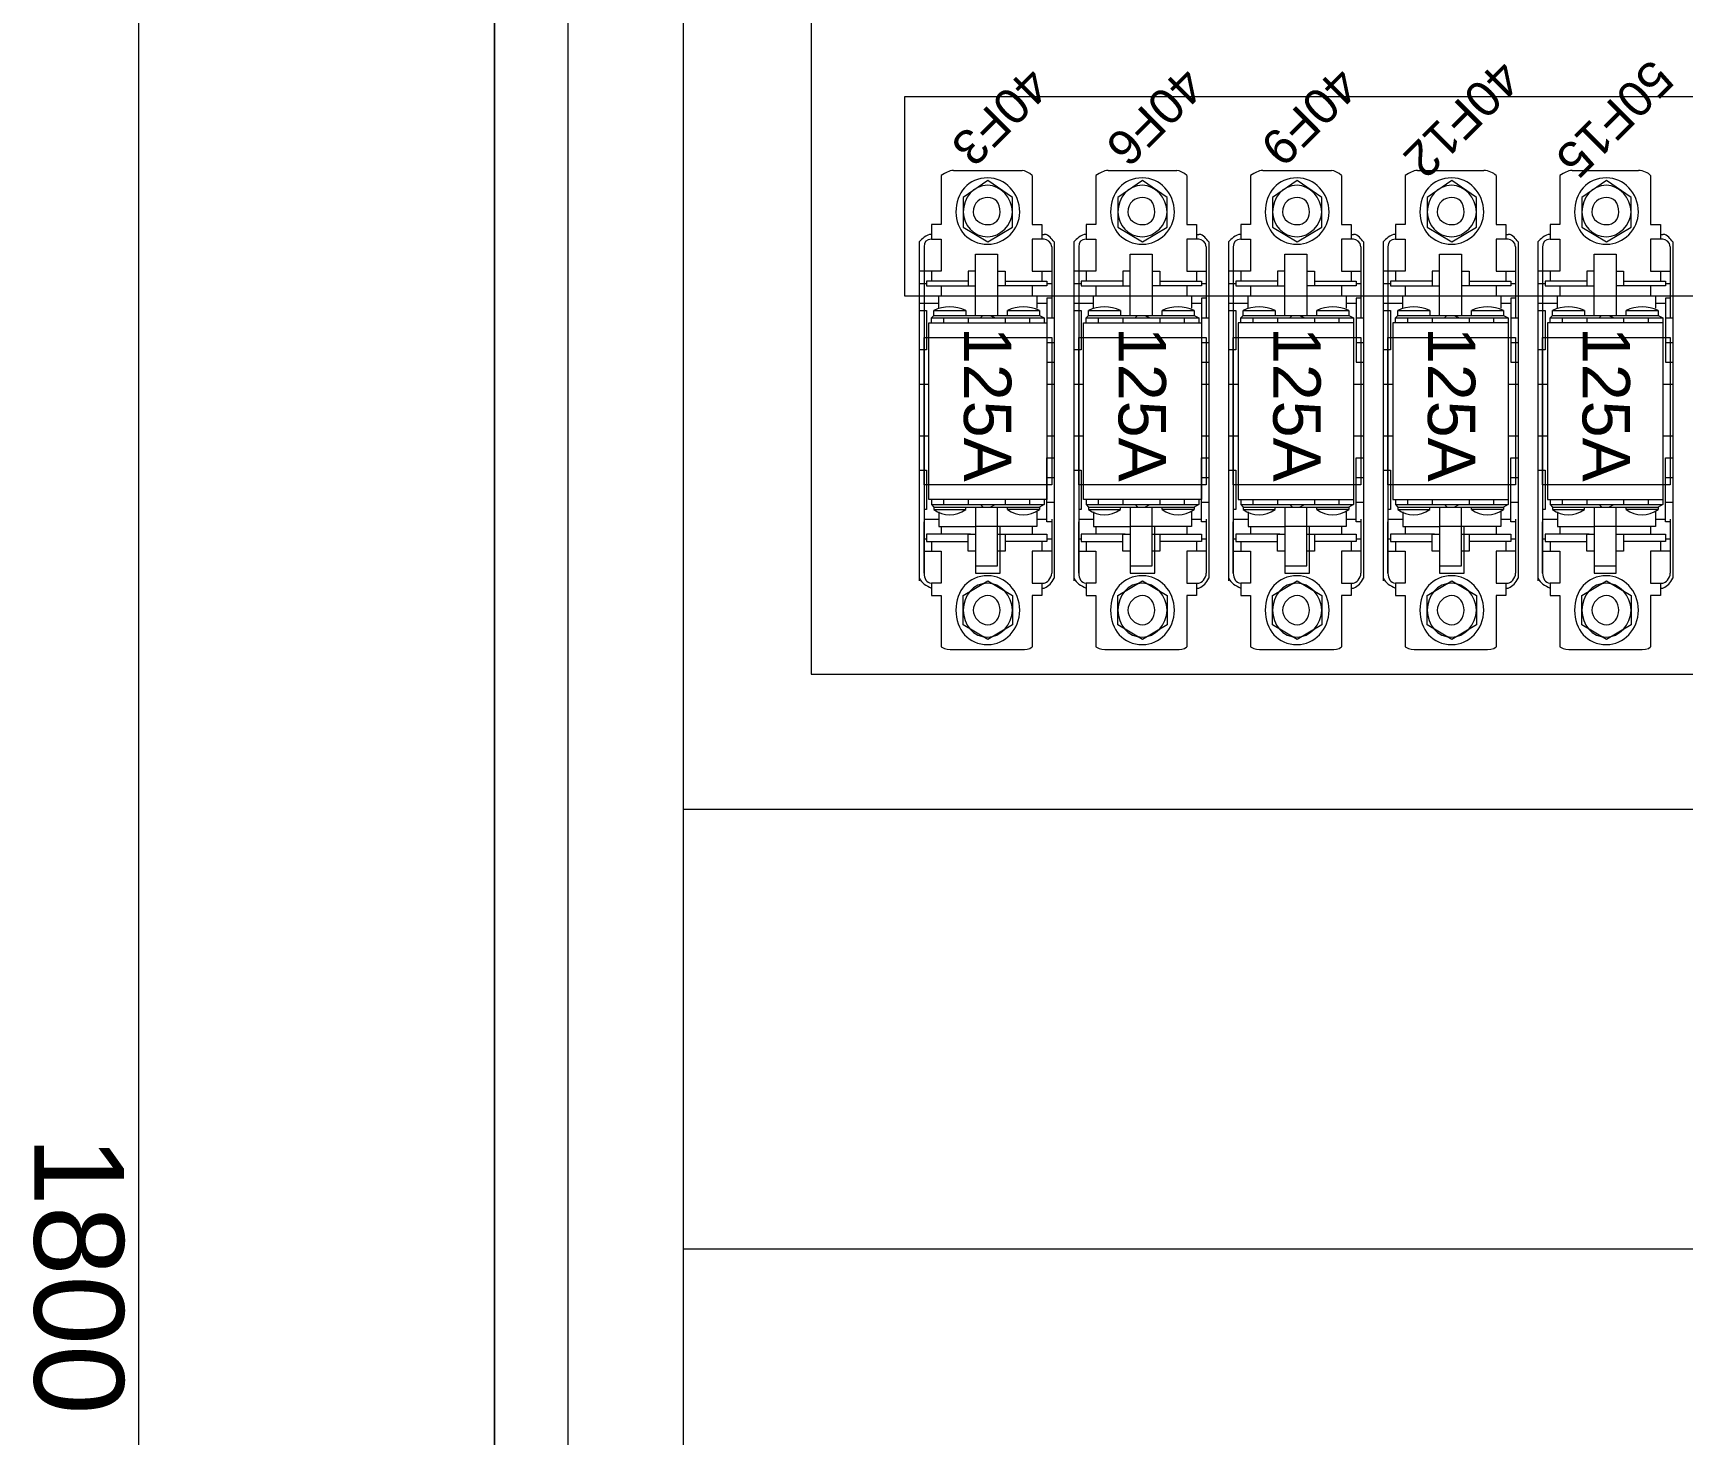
# Model space of a CAD drawing. Header units: millimetres. Extents: x 1004 to 59588, y 686 to 38112.
# Drawn here: x 27185.5 to 27580.8, y 7572.2 to 7908 of the extents above; entities that cross this region are included whole.
import ezdxf

# ---------------------------------------------------------------- set-up
doc = ezdxf.new("R2010")
doc.units = ezdxf.units.MM
doc.layers.add('PDF10_Geometry', color=7, linetype='Continuous')
doc.layers.add('PDF10_Text', color=7, linetype='Continuous')
doc.styles.add('PDF Arial', font='arial.ttf')

msp = doc.modelspace()

# ---------------------------------------------------------------- linework, layer by layer
at = {"layer": 'PDF10_Geometry', "lineweight": 0}
msp.add_lwpolyline([(27296.05, 6609.73), (28421.93, 6609.73), (28421.93, 6705.61), (28421.93, 8520.31), (27296.05, 8520.31), (27296.05, 6705.61), (27296.05, 8520.31), (28421.93, 8520.31), (28421.93, 6705.61), (27296.05, 6705.61), (28421.93, 6705.61), (27296.05, 6705.61), (27296.05, 6609.73), (27296.05, 6705.61)], dxfattribs=at)
for points in [[(27313.69, 6724.43), (28403.69, 6724.43), (28403.69, 8501.49), (27313.69, 8501.49)], [(28371.93, 8470.9), (28371.93, 6751.49), (27341.34, 6751.49), (27341.34, 8470.9)], [(27371.93, 7754.43), (27921.93, 7754.43), (27921.93, 8455.61), (27371.93, 8455.61)], [(27394.28, 7845.02), (27871.34, 7845.02), (27871.34, 7892.67), (27394.28, 7892.67)]]:
    msp.add_lwpolyline(points, close=True, dxfattribs=at)
at = {"layer": 'PDF10_Geometry', "lineweight": 18}
for points in [[(27210.75, 8451.49), (27210.75, 6770.31)], [(27403.1, 7873.84), (27403.1, 7862.08), (27400.75, 7862.08), (27400.75, 7858.55), (27403.1, 7858.55), (27403.1, 7850.9), (27397.81, 7850.9)], [(27406.05, 7875.02), (27422.52, 7875.02)], [(27424.87, 7873.84), (27424.87, 7862.08), (27427.22, 7862.08), (27427.22, 7858.55)], [(27440.16, 7873.84), (27440.16, 7862.08), (27437.81, 7862.08), (27437.81, 7858.55), (27440.16, 7858.55), (27440.16, 7850.9), (27434.87, 7850.9)], [(27443.1, 7875.02), (27459.58, 7875.02)], [(27461.93, 7873.84), (27461.93, 7862.08), (27464.28, 7862.08), (27464.28, 7858.55)], [(27477.22, 7873.84), (27477.22, 7862.08), (27474.87, 7862.08), (27474.87, 7858.55), (27477.22, 7858.55), (27477.22, 7850.9), (27471.93, 7850.9)], [(27480.16, 7875.02), (27496.63, 7875.02)], [(27498.99, 7873.84), (27498.99, 7862.08), (27501.34, 7862.08), (27501.34, 7858.55)], [(27514.28, 7873.84), (27514.28, 7862.08), (27511.93, 7862.08), (27511.93, 7858.55), (27514.28, 7858.55), (27514.28, 7850.9), (27508.99, 7850.9)], [(27517.22, 7875.02), (27533.1, 7875.02)], [(27536.05, 7873.84), (27536.05, 7862.08), (27538.4, 7862.08), (27538.4, 7858.55)], [(27551.34, 7873.84), (27551.34, 7862.08), (27548.99, 7862.08), (27548.99, 7858.55), (27551.34, 7858.55), (27551.34, 7850.9), (27546.05, 7850.9)], [(27554.28, 7875.02), (27570.16, 7875.02)], [(27573.1, 7873.84), (27573.1, 7862.08), (27575.46, 7862.08), (27575.46, 7858.55)], [(27400.75, 7859.73), (27400.75, 7859.73)], [(27427.22, 7859.73), (27427.81, 7859.73)], [(27437.81, 7859.73), (27437.81, 7859.73)], [(27464.28, 7859.73), (27464.87, 7859.73)], [(27474.87, 7859.73), (27474.87, 7859.73)], [(27501.34, 7859.73), (27501.93, 7859.73)], [(27511.93, 7859.73), (27511.93, 7859.73)], [(27538.4, 7859.73), (27538.99, 7859.73)], [(27548.99, 7859.73), (27548.99, 7859.73)], [(27575.46, 7859.73), (27576.05, 7859.73)], [(27397.81, 7857.96), (27397.81, 7841.49), (27397.81, 7815.02), (27397.81, 7777.37)], [(27398.99, 7856.78), (27398.99, 7850.9)], [(27427.81, 7858.55), (27424.87, 7858.55), (27424.87, 7850.9), (27429.58, 7850.9)], [(27427.81, 7858.55), (27427.81, 7858.55)], [(27429.58, 7856.78), (27429.58, 7839.73)], [(27430.16, 7857.96), (27430.16, 7815.02), (27430.16, 7777.37)], [(27434.87, 7857.96), (27434.87, 7841.49), (27434.87, 7815.02), (27434.87, 7777.37)], [(27436.05, 7856.78), (27436.05, 7850.9)], [(27464.87, 7858.55), (27461.93, 7858.55), (27461.93, 7850.9), (27466.63, 7850.9)], [(27464.87, 7858.55), (27464.87, 7858.55)], [(27466.63, 7856.78), (27466.63, 7839.73)], [(27467.22, 7857.96), (27467.22, 7815.02), (27467.22, 7777.37)], [(27471.93, 7857.96), (27471.93, 7841.49), (27471.93, 7815.02), (27471.93, 7777.37)], [(27473.1, 7856.78), (27473.1, 7850.9)], [(27501.93, 7858.55), (27498.99, 7858.55), (27498.99, 7850.9), (27503.69, 7850.9)], [(27501.93, 7858.55), (27501.93, 7858.55)], [(27503.69, 7856.78), (27503.69, 7839.73)], [(27504.28, 7857.96), (27504.28, 7815.02), (27504.28, 7777.37)], [(27508.99, 7857.96), (27508.99, 7841.49), (27508.99, 7815.02), (27508.99, 7777.37)], [(27510.16, 7856.78), (27510.16, 7850.9)], [(27538.99, 7858.55), (27536.05, 7858.55), (27536.05, 7850.9), (27540.75, 7850.9)], [(27538.99, 7858.55), (27538.99, 7858.55)], [(27540.75, 7856.78), (27540.75, 7839.73)], [(27541.34, 7857.96), (27541.34, 7815.02), (27541.34, 7777.37)], [(27546.05, 7857.96), (27546.05, 7841.49), (27546.05, 7815.02), (27546.05, 7777.37)], [(27547.22, 7856.78), (27547.22, 7850.9)], [(27576.05, 7858.55), (27573.1, 7858.55), (27573.1, 7850.9), (27577.81, 7850.9)], [(27576.05, 7858.55), (27576.05, 7858.55)], [(27577.81, 7856.78), (27577.81, 7839.73)], [(27578.4, 7857.96), (27578.4, 7815.02), (27578.4, 7777.37)], [(27411.34, 7840.31), (27411.34, 7855.02), (27416.63, 7855.02), (27416.63, 7840.31)], [(27448.4, 7840.31), (27448.4, 7855.02), (27453.69, 7855.02), (27453.69, 7840.31)], [(27485.46, 7840.31), (27485.46, 7855.02), (27490.75, 7855.02), (27490.75, 7840.31)], [(27522.52, 7840.31), (27522.52, 7855.02), (27527.81, 7855.02), (27527.81, 7840.31)], [(27559.58, 7840.31), (27559.58, 7855.02), (27564.87, 7855.02), (27564.87, 7840.31)], [(27397.81, 7847.96), (27399.58, 7847.96)], [(27409.58, 7848.55), (27399.58, 7848.55), (27399.58, 7847.37), (27411.34, 7847.37)], [(27400.75, 7850.9), (27400.75, 7848.55)], [(27411.34, 7850.9), (27409.58, 7850.9), (27409.58, 7847.37)], [(27416.63, 7850.9), (27418.4, 7850.9), (27418.4, 7847.37)], [(27418.4, 7848.55), (27428.4, 7848.55), (27428.4, 7847.37), (27416.63, 7847.37)], [(27427.22, 7850.9), (27427.22, 7848.55)], [(27428.4, 7847.96), (27429.58, 7847.96)], [(27434.87, 7847.96), (27436.63, 7847.96)], [(27446.63, 7848.55), (27436.63, 7848.55), (27436.63, 7847.37), (27448.4, 7847.37)], [(27437.81, 7850.9), (27437.81, 7848.55)], [(27448.4, 7850.9), (27446.63, 7850.9), (27446.63, 7847.37)], [(27453.69, 7850.9), (27455.46, 7850.9), (27455.46, 7847.37)], [(27455.46, 7848.55), (27465.46, 7848.55), (27465.46, 7847.37), (27453.69, 7847.37)], [(27464.28, 7850.9), (27464.28, 7848.55)], [(27465.46, 7847.96), (27466.63, 7847.96)], [(27471.93, 7847.96), (27473.69, 7847.96)], [(27483.69, 7848.55), (27473.69, 7848.55), (27473.69, 7847.37), (27485.46, 7847.37)], [(27474.87, 7850.9), (27474.87, 7848.55)], [(27485.46, 7850.9), (27483.69, 7850.9), (27483.69, 7847.37)], [(27490.75, 7850.9), (27492.52, 7850.9), (27492.52, 7847.37)], [(27492.52, 7848.55), (27502.52, 7848.55), (27502.52, 7847.37), (27490.75, 7847.37)], [(27501.34, 7850.9), (27501.34, 7848.55)], [(27502.52, 7847.96), (27503.69, 7847.96)], [(27508.99, 7847.96), (27510.75, 7847.96)], [(27520.75, 7848.55), (27510.75, 7848.55), (27510.75, 7847.37), (27522.52, 7847.37)], [(27511.93, 7850.9), (27511.93, 7848.55)], [(27522.52, 7850.9), (27520.75, 7850.9), (27520.75, 7847.37)], [(27527.81, 7850.9), (27529.58, 7850.9), (27529.58, 7847.37)], [(27529.58, 7848.55), (27539.58, 7848.55), (27539.58, 7847.37), (27527.81, 7847.37)], [(27538.4, 7850.9), (27538.4, 7848.55)], [(27539.58, 7847.96), (27540.75, 7847.96)], [(27546.05, 7847.96), (27547.81, 7847.96)], [(27557.81, 7848.55), (27547.81, 7848.55), (27547.81, 7847.37), (27559.58, 7847.37)], [(27548.99, 7850.9), (27548.99, 7848.55)], [(27559.58, 7850.9), (27557.81, 7850.9), (27557.81, 7847.37)], [(27564.87, 7850.9), (27566.63, 7850.9), (27566.63, 7847.37)], [(27566.63, 7848.55), (27576.63, 7848.55), (27576.63, 7847.37), (27564.87, 7847.37)], [(27575.46, 7850.9), (27575.46, 7848.55)], [(27576.63, 7847.96), (27577.81, 7847.96)], [(27402.52, 7842.08), (27402.52, 7845.02), (27411.34, 7845.02)], [(27403.1, 7847.37), (27403.1, 7845.02)], [(27416.63, 7845.02), (27426.05, 7845.02), (27426.05, 7842.08)], [(27424.87, 7847.37), (27424.87, 7845.02)], [(27429.58, 7844.43), (27428.4, 7844.43), (27428.4, 7829.14), (27430.16, 7829.14)], [(27439.58, 7842.08), (27439.58, 7845.02), (27448.4, 7845.02)], [(27440.16, 7847.37), (27440.16, 7845.02)], [(27453.69, 7845.02), (27463.1, 7845.02), (27463.1, 7842.08)], [(27461.93, 7847.37), (27461.93, 7845.02)], [(27466.63, 7844.43), (27465.46, 7844.43), (27465.46, 7829.14), (27467.22, 7829.14)], [(27476.63, 7842.08), (27476.63, 7845.02), (27485.46, 7845.02)], [(27477.22, 7847.37), (27477.22, 7845.02)], [(27490.75, 7845.02), (27500.16, 7845.02), (27500.16, 7842.08)], [(27498.99, 7847.37), (27498.99, 7845.02)], [(27503.69, 7844.43), (27502.52, 7844.43), (27502.52, 7829.14), (27504.28, 7829.14)], [(27513.69, 7842.08), (27513.69, 7845.02), (27522.52, 7845.02)], [(27514.28, 7847.37), (27514.28, 7845.02)], [(27527.81, 7845.02), (27537.22, 7845.02), (27537.22, 7842.08)], [(27536.05, 7847.37), (27536.05, 7845.02)], [(27540.75, 7844.43), (27539.58, 7844.43), (27539.58, 7829.14), (27541.34, 7829.14)], [(27550.75, 7842.08), (27550.75, 7845.02), (27559.58, 7845.02)], [(27551.34, 7847.37), (27551.34, 7845.02)], [(27564.87, 7845.02), (27574.28, 7845.02), (27574.28, 7842.08)], [(27573.1, 7847.37), (27573.1, 7845.02)], [(27577.81, 7844.43), (27576.63, 7844.43), (27576.63, 7829.14), (27578.4, 7829.14)], [(27397.81, 7843.25), (27402.52, 7843.25)], [(27397.81, 7841.49), (27399.58, 7841.49), (27399.58, 7832.08), (27397.81, 7832.08)], [(27400.75, 7838.55), (27400.75, 7839.73), (27401.34, 7840.31), (27401.34, 7841.49), (27408.99, 7841.49), (27408.99, 7840.31)], [(27400.75, 7839.73), (27427.81, 7839.73)], [(27401.34, 7840.31), (27426.63, 7840.31)], [(27403.69, 7839.73), (27403.69, 7838.55)], [(27409.58, 7839.73), (27409.58, 7838.55)], [(27412.52, 7839.73), (27413.1, 7840.31)], [(27414.87, 7840.31), (27416.05, 7839.73)], [(27418.4, 7839.73), (27418.4, 7838.55)], [(27418.99, 7840.31), (27418.99, 7841.49), (27426.63, 7841.49), (27426.63, 7840.31), (27427.81, 7839.73), (27427.81, 7838.55)], [(27424.28, 7839.73), (27424.28, 7838.55)], [(27426.05, 7843.25), (27428.4, 7843.25)], [(27428.4, 7839.73), (27430.16, 7839.73)], [(27434.87, 7843.25), (27439.58, 7843.25)], [(27434.87, 7841.49), (27436.63, 7841.49), (27436.63, 7832.08), (27434.87, 7832.08)], [(27437.81, 7838.55), (27437.81, 7839.73), (27438.4, 7840.31), (27438.4, 7841.49), (27446.05, 7841.49), (27446.05, 7840.31)], [(27437.81, 7839.73), (27464.87, 7839.73)], [(27438.4, 7840.31), (27463.69, 7840.31)], [(27440.75, 7839.73), (27440.75, 7838.55)], [(27446.63, 7839.73), (27446.63, 7838.55)], [(27449.58, 7839.73), (27450.16, 7840.31)], [(27451.93, 7840.31), (27453.1, 7839.73)], [(27455.46, 7839.73), (27455.46, 7838.55)], [(27456.05, 7840.31), (27456.05, 7841.49), (27463.69, 7841.49), (27463.69, 7840.31), (27464.87, 7839.73), (27464.87, 7838.55)], [(27461.34, 7839.73), (27461.34, 7838.55)], [(27463.1, 7843.25), (27465.46, 7843.25)], [(27465.46, 7839.73), (27467.22, 7839.73)], [(27471.93, 7843.25), (27476.63, 7843.25)], [(27471.93, 7841.49), (27473.69, 7841.49), (27473.69, 7832.08), (27471.93, 7832.08)], [(27474.87, 7838.55), (27474.87, 7839.73), (27475.46, 7840.31), (27475.46, 7841.49), (27483.1, 7841.49), (27483.1, 7840.31)], [(27474.87, 7839.73), (27501.93, 7839.73), (27501.93, 7838.55), (27501.93, 7815.02), (27501.93, 7796.2), (27501.93, 7795.02), (27500.75, 7794.43), (27500.75, 7793.84), (27493.1, 7793.84), (27493.1, 7794.43)], [(27475.46, 7840.31), (27500.75, 7840.31)], [(27477.81, 7839.73), (27477.81, 7838.55)], [(27483.69, 7839.73), (27483.69, 7838.55)], [(27486.63, 7839.73), (27487.22, 7840.31)], [(27488.99, 7840.31), (27490.16, 7839.73)], [(27492.52, 7839.73), (27492.52, 7838.55)], [(27493.1, 7840.31), (27493.1, 7841.49), (27500.75, 7841.49), (27500.75, 7840.31), (27501.93, 7839.73)], [(27498.4, 7839.73), (27498.4, 7838.55)], [(27500.16, 7843.25), (27502.52, 7843.25)], [(27502.52, 7839.73), (27504.28, 7839.73)], [(27508.99, 7843.25), (27513.69, 7843.25)], [(27508.99, 7841.49), (27510.75, 7841.49), (27510.75, 7832.08), (27508.99, 7832.08)], [(27511.93, 7838.55), (27511.93, 7839.73), (27512.52, 7840.31), (27512.52, 7841.49), (27520.16, 7841.49), (27520.16, 7840.31)], [(27511.93, 7839.73), (27538.99, 7839.73), (27538.99, 7838.55), (27538.99, 7815.02), (27538.99, 7796.2), (27538.99, 7795.02), (27537.81, 7794.43), (27537.81, 7793.84), (27530.16, 7793.84), (27530.16, 7794.43)], [(27512.52, 7840.31), (27537.81, 7840.31)], [(27514.87, 7839.73), (27514.87, 7838.55)], [(27520.75, 7839.73), (27520.75, 7838.55)], [(27523.69, 7839.73), (27524.28, 7840.31)], [(27526.05, 7840.31), (27527.22, 7839.73)], [(27529.58, 7839.73), (27529.58, 7838.55)], [(27530.16, 7840.31), (27530.16, 7841.49), (27537.81, 7841.49), (27537.81, 7840.31), (27538.99, 7839.73)], [(27535.46, 7839.73), (27535.46, 7838.55)], [(27537.22, 7843.25), (27539.58, 7843.25)], [(27539.58, 7839.73), (27541.34, 7839.73)], [(27546.05, 7843.25), (27550.75, 7843.25)], [(27546.05, 7841.49), (27547.81, 7841.49), (27547.81, 7832.08), (27546.05, 7832.08)], [(27548.99, 7838.55), (27548.99, 7839.73), (27549.58, 7840.31), (27549.58, 7841.49), (27557.22, 7841.49), (27557.22, 7840.31)], [(27548.99, 7839.73), (27576.05, 7839.73), (27576.05, 7838.55), (27576.05, 7815.02), (27576.05, 7796.2), (27576.05, 7795.02), (27574.87, 7794.43), (27574.87, 7793.84), (27567.22, 7793.84), (27567.22, 7794.43)], [(27549.58, 7840.31), (27574.87, 7840.31)], [(27551.93, 7839.73), (27551.93, 7838.55)], [(27557.81, 7839.73), (27557.81, 7838.55)], [(27560.75, 7839.73), (27561.34, 7840.31)], [(27563.1, 7840.31), (27564.28, 7839.73)], [(27566.63, 7839.73), (27566.63, 7838.55)], [(27567.22, 7840.31), (27567.22, 7841.49), (27574.87, 7841.49), (27574.87, 7840.31), (27576.05, 7839.73)], [(27572.52, 7839.73), (27572.52, 7838.55)], [(27574.28, 7843.25), (27576.63, 7843.25)], [(27576.63, 7839.73), (27578.4, 7839.73)], [(27501.93, 7838.55), (27474.28, 7838.55), (27474.28, 7815.02), (27474.28, 7796.2), (27501.93, 7796.2)], [(27538.99, 7838.55), (27511.34, 7838.55), (27511.34, 7815.02), (27511.34, 7796.2), (27538.99, 7796.2)], [(27576.05, 7838.55), (27548.4, 7838.55), (27548.4, 7815.02), (27548.4, 7796.2), (27576.05, 7796.2)], [(27428.4, 7833.84), (27430.16, 7833.84)], [(27465.46, 7833.84), (27467.22, 7833.84)], [(27502.52, 7833.84), (27504.28, 7833.84)], [(27539.58, 7833.84), (27541.34, 7833.84)], [(27576.63, 7833.84), (27578.4, 7833.84)], [(27397.81, 7823.84), (27400.16, 7823.84)], [(27428.4, 7823.84), (27430.16, 7823.84)], [(27434.87, 7823.84), (27437.22, 7823.84)], [(27465.46, 7823.84), (27467.22, 7823.84)], [(27471.93, 7823.84), (27474.28, 7823.84)], [(27501.93, 7823.84), (27504.28, 7823.84)], [(27508.99, 7823.84), (27511.34, 7823.84)], [(27538.99, 7823.84), (27541.34, 7823.84)], [(27546.05, 7823.84), (27548.4, 7823.84)], [(27576.05, 7823.84), (27578.4, 7823.84)], [(27397.81, 7811.49), (27400.16, 7811.49)], [(27428.4, 7811.49), (27430.16, 7811.49)], [(27434.87, 7811.49), (27437.22, 7811.49)], [(27465.46, 7811.49), (27467.22, 7811.49)], [(27471.93, 7811.49), (27474.28, 7811.49)], [(27501.93, 7811.49), (27504.28, 7811.49)], [(27508.99, 7811.49), (27511.34, 7811.49)], [(27538.99, 7811.49), (27541.34, 7811.49)], [(27546.05, 7811.49), (27548.4, 7811.49)], [(27576.05, 7811.49), (27578.4, 7811.49)], [(27429.58, 7790.9), (27428.4, 7790.9), (27428.4, 7806.2), (27430.16, 7806.2)], [(27466.63, 7790.9), (27465.46, 7790.9), (27465.46, 7806.2), (27467.22, 7806.2)], [(27503.69, 7790.9), (27502.52, 7790.9), (27502.52, 7806.2), (27504.28, 7806.2)], [(27540.75, 7790.9), (27539.58, 7790.9), (27539.58, 7806.2), (27541.34, 7806.2)], [(27577.81, 7790.9), (27576.63, 7790.9), (27576.63, 7806.2), (27578.4, 7806.2)], [(27397.81, 7803.25), (27399.58, 7803.25), (27399.58, 7793.84), (27398.99, 7793.84), (27398.99, 7778.55), (27398.99, 7790.9)], [(27428.4, 7801.49), (27430.16, 7801.49)], [(27434.87, 7803.25), (27436.63, 7803.25), (27436.63, 7793.84), (27436.05, 7793.84), (27436.05, 7778.55), (27436.05, 7790.9)], [(27465.46, 7801.49), (27467.22, 7801.49)], [(27471.93, 7803.25), (27473.69, 7803.25), (27473.69, 7793.84), (27473.1, 7793.84), (27473.1, 7778.55), (27473.1, 7790.9)], [(27502.52, 7801.49), (27504.28, 7801.49)], [(27508.99, 7803.25), (27510.75, 7803.25), (27510.75, 7793.84), (27510.16, 7793.84), (27510.16, 7778.55), (27510.16, 7790.9)], [(27539.58, 7801.49), (27541.34, 7801.49)], [(27546.05, 7803.25), (27547.81, 7803.25), (27547.81, 7793.84), (27547.22, 7793.84), (27547.22, 7778.55), (27547.22, 7790.9)], [(27576.63, 7801.49), (27578.4, 7801.49)], [(27400.75, 7796.2), (27400.75, 7795.02), (27401.34, 7794.43), (27426.63, 7794.43)], [(27400.75, 7795.02), (27427.81, 7795.02)], [(27401.34, 7794.43), (27401.34, 7793.84), (27408.99, 7793.84), (27408.99, 7794.43)], [(27402.52, 7793.25), (27402.52, 7789.73), (27411.34, 7789.73), (27411.34, 7778.55), (27417.22, 7778.55), (27417.22, 7789.73), (27411.34, 7789.73)], [(27403.69, 7796.2), (27403.69, 7795.02)], [(27409.58, 7796.2), (27409.58, 7795.02)], [(27411.34, 7794.43), (27411.34, 7780.31), (27416.63, 7780.31), (27416.63, 7794.43)], [(27412.52, 7795.02), (27413.1, 7794.43)], [(27414.87, 7794.43), (27416.05, 7795.02)], [(27426.05, 7793.25), (27426.05, 7789.73), (27416.63, 7789.73)], [(27418.4, 7796.2), (27418.4, 7795.02)], [(27427.81, 7796.2), (27427.81, 7795.02), (27426.63, 7794.43), (27426.63, 7793.84), (27418.99, 7793.84), (27418.99, 7794.43)], [(27424.28, 7796.2), (27424.28, 7795.02)], [(27428.4, 7795.61), (27430.16, 7795.61)], [(27437.81, 7796.2), (27437.81, 7795.02), (27438.4, 7794.43), (27463.69, 7794.43)], [(27437.81, 7795.02), (27464.87, 7795.02)], [(27438.4, 7794.43), (27438.4, 7793.84), (27446.05, 7793.84), (27446.05, 7794.43)], [(27439.58, 7793.25), (27439.58, 7789.73), (27448.4, 7789.73), (27448.4, 7778.55), (27454.28, 7778.55), (27454.28, 7789.73), (27448.4, 7789.73)], [(27440.75, 7796.2), (27440.75, 7795.02)], [(27446.63, 7796.2), (27446.63, 7795.02)], [(27448.4, 7794.43), (27448.4, 7780.31), (27453.69, 7780.31), (27453.69, 7794.43)], [(27449.58, 7795.02), (27450.16, 7794.43)], [(27451.93, 7794.43), (27453.1, 7795.02)], [(27463.1, 7793.25), (27463.1, 7789.73), (27453.69, 7789.73)], [(27455.46, 7796.2), (27455.46, 7795.02)], [(27464.87, 7796.2), (27464.87, 7795.02), (27463.69, 7794.43), (27463.69, 7793.84), (27456.05, 7793.84), (27456.05, 7794.43)], [(27461.34, 7796.2), (27461.34, 7795.02)], [(27465.46, 7795.61), (27467.22, 7795.61)], [(27474.87, 7796.2), (27474.87, 7795.02), (27475.46, 7794.43), (27500.75, 7794.43)], [(27474.87, 7795.02), (27501.93, 7795.02)], [(27475.46, 7794.43), (27475.46, 7793.84), (27483.1, 7793.84), (27483.1, 7794.43)], [(27476.63, 7793.25), (27476.63, 7789.73), (27485.46, 7789.73), (27485.46, 7778.55), (27491.34, 7778.55), (27491.34, 7789.73), (27485.46, 7789.73)], [(27477.81, 7796.2), (27477.81, 7795.02)], [(27483.69, 7796.2), (27483.69, 7795.02)], [(27485.46, 7794.43), (27485.46, 7780.31), (27490.75, 7780.31), (27490.75, 7794.43)], [(27486.63, 7795.02), (27487.22, 7794.43)], [(27488.99, 7794.43), (27490.16, 7795.02)], [(27500.16, 7793.25), (27500.16, 7789.73), (27490.75, 7789.73)], [(27492.52, 7796.2), (27492.52, 7795.02)], [(27498.4, 7796.2), (27498.4, 7795.02)], [(27502.52, 7795.61), (27504.28, 7795.61)], [(27511.93, 7796.2), (27511.93, 7795.02), (27512.52, 7794.43), (27537.81, 7794.43)], [(27511.93, 7795.02), (27538.99, 7795.02)], [(27512.52, 7794.43), (27512.52, 7793.84), (27520.16, 7793.84), (27520.16, 7794.43)], [(27513.69, 7793.25), (27513.69, 7789.73), (27522.52, 7789.73), (27522.52, 7778.55), (27528.4, 7778.55), (27528.4, 7789.73), (27522.52, 7789.73)], [(27514.87, 7796.2), (27514.87, 7795.02)], [(27520.75, 7796.2), (27520.75, 7795.02)], [(27522.52, 7794.43), (27522.52, 7780.31), (27527.81, 7780.31), (27527.81, 7794.43)], [(27523.69, 7795.02), (27524.28, 7794.43)], [(27526.05, 7794.43), (27527.22, 7795.02)], [(27537.22, 7793.25), (27537.22, 7789.73), (27527.81, 7789.73)], [(27529.58, 7796.2), (27529.58, 7795.02)], [(27535.46, 7796.2), (27535.46, 7795.02)], [(27539.58, 7795.61), (27541.34, 7795.61)], [(27548.99, 7796.2), (27548.99, 7795.02), (27549.58, 7794.43), (27574.87, 7794.43)], [(27548.99, 7795.02), (27576.05, 7795.02)], [(27549.58, 7794.43), (27549.58, 7793.84), (27557.22, 7793.84), (27557.22, 7794.43)], [(27550.75, 7793.25), (27550.75, 7789.73), (27559.58, 7789.73), (27559.58, 7778.55), (27564.87, 7778.55), (27564.87, 7789.73)], [(27551.93, 7796.2), (27551.93, 7795.02)], [(27557.81, 7796.2), (27557.81, 7795.02)], [(27559.58, 7794.43), (27559.58, 7780.31), (27564.87, 7780.31), (27564.87, 7794.43)], [(27574.28, 7793.25), (27574.28, 7789.73), (27564.87, 7789.73), (27559.58, 7789.73)], [(27560.75, 7795.02), (27561.34, 7794.43)], [(27563.1, 7794.43), (27564.28, 7795.02)], [(27566.63, 7796.2), (27566.63, 7795.02)], [(27572.52, 7796.2), (27572.52, 7795.02)], [(27576.63, 7795.61), (27578.4, 7795.61)], [(27398.99, 7791.49), (27402.52, 7791.49)], [(27403.1, 7789.73), (27403.1, 7787.96)], [(27424.87, 7789.73), (27424.87, 7787.96)], [(27426.05, 7791.49), (27428.4, 7791.49)], [(27429.58, 7791.49), (27429.58, 7778.55)], [(27436.05, 7791.49), (27439.58, 7791.49)], [(27440.16, 7789.73), (27440.16, 7787.96)], [(27461.93, 7789.73), (27461.93, 7787.96)], [(27463.1, 7791.49), (27465.46, 7791.49)], [(27466.63, 7791.49), (27466.63, 7778.55)], [(27473.1, 7791.49), (27476.63, 7791.49)], [(27477.22, 7789.73), (27477.22, 7787.96)], [(27498.99, 7789.73), (27498.99, 7787.96)], [(27500.16, 7791.49), (27502.52, 7791.49)], [(27503.69, 7791.49), (27503.69, 7778.55)], [(27510.16, 7791.49), (27513.69, 7791.49)], [(27514.28, 7789.73), (27514.28, 7787.96)], [(27536.05, 7789.73), (27536.05, 7787.96)], [(27537.22, 7791.49), (27539.58, 7791.49)], [(27540.75, 7791.49), (27540.75, 7778.55)], [(27547.22, 7791.49), (27550.75, 7791.49)], [(27551.34, 7789.73), (27551.34, 7787.96)], [(27573.1, 7789.73), (27573.1, 7787.96)], [(27574.28, 7791.49), (27576.63, 7791.49)], [(27577.81, 7791.49), (27577.81, 7778.55)], [(27398.99, 7786.78), (27399.58, 7786.78)], [(27410.16, 7787.96), (27399.58, 7787.96), (27399.58, 7786.2), (27409.58, 7786.2)], [(27400.75, 7786.2), (27400.75, 7783.84)], [(27411.34, 7783.84), (27409.58, 7783.84), (27409.58, 7787.96), (27411.34, 7787.96)], [(27416.63, 7787.96), (27418.4, 7787.96), (27418.4, 7783.84), (27416.63, 7783.84)], [(27418.4, 7787.96), (27428.4, 7787.96), (27428.4, 7786.2), (27418.4, 7786.2)], [(27427.22, 7786.2), (27427.22, 7783.84)], [(27428.4, 7786.78), (27429.58, 7786.78)], [(27436.05, 7786.78), (27436.63, 7786.78)], [(27447.22, 7787.96), (27436.63, 7787.96), (27436.63, 7786.2), (27446.63, 7786.2)], [(27437.81, 7786.2), (27437.81, 7783.84)], [(27448.4, 7783.84), (27446.63, 7783.84), (27446.63, 7787.96), (27448.4, 7787.96)], [(27453.69, 7787.96), (27455.46, 7787.96), (27455.46, 7783.84), (27453.69, 7783.84)], [(27455.46, 7787.96), (27465.46, 7787.96), (27465.46, 7786.2), (27455.46, 7786.2)], [(27464.28, 7786.2), (27464.28, 7783.84)], [(27465.46, 7786.78), (27466.63, 7786.78)], [(27473.1, 7786.78), (27473.69, 7786.78)], [(27484.28, 7787.96), (27473.69, 7787.96), (27473.69, 7786.2), (27483.69, 7786.2)], [(27474.87, 7786.2), (27474.87, 7783.84)], [(27485.46, 7783.84), (27483.69, 7783.84), (27483.69, 7787.96), (27485.46, 7787.96)], [(27490.75, 7787.96), (27492.52, 7787.96), (27492.52, 7783.84), (27490.75, 7783.84)], [(27492.52, 7787.96), (27502.52, 7787.96), (27502.52, 7786.2), (27492.52, 7786.2)], [(27501.34, 7786.2), (27501.34, 7783.84)], [(27502.52, 7786.78), (27503.69, 7786.78)], [(27510.16, 7786.78), (27510.75, 7786.78)], [(27521.34, 7787.96), (27510.75, 7787.96), (27510.75, 7786.2), (27520.75, 7786.2)], [(27511.93, 7786.2), (27511.93, 7783.84)], [(27522.52, 7783.84), (27520.75, 7783.84), (27520.75, 7787.96), (27522.52, 7787.96)], [(27527.81, 7787.96), (27529.58, 7787.96), (27529.58, 7783.84), (27527.81, 7783.84)], [(27529.58, 7787.96), (27539.58, 7787.96), (27539.58, 7786.2), (27529.58, 7786.2)], [(27538.4, 7786.2), (27538.4, 7783.84)], [(27539.58, 7786.78), (27540.75, 7786.78)], [(27547.22, 7786.78), (27547.81, 7786.78)], [(27558.4, 7787.96), (27547.81, 7787.96), (27547.81, 7786.2), (27557.81, 7786.2)], [(27548.99, 7786.2), (27548.99, 7783.84)], [(27559.58, 7783.84), (27557.81, 7783.84), (27557.81, 7787.96), (27559.58, 7787.96)], [(27564.87, 7787.96), (27566.63, 7787.96), (27566.63, 7783.84), (27564.87, 7783.84)], [(27566.63, 7787.96), (27576.63, 7787.96), (27576.63, 7786.2), (27566.63, 7786.2)], [(27575.46, 7786.2), (27575.46, 7783.84)], [(27576.63, 7786.78), (27577.81, 7786.78)], [(27398.99, 7783.84), (27403.1, 7783.84), (27403.1, 7776.2), (27400.75, 7776.2), (27400.75, 7773.25), (27403.1, 7773.25), (27403.1, 7760.9)], [(27429.58, 7783.84), (27424.87, 7783.84), (27424.87, 7776.2), (27427.81, 7776.2)], [(27436.05, 7783.84), (27440.16, 7783.84), (27440.16, 7776.2), (27437.81, 7776.2), (27437.81, 7773.25), (27440.16, 7773.25), (27440.16, 7760.9)], [(27466.63, 7783.84), (27461.93, 7783.84), (27461.93, 7776.2), (27464.87, 7776.2)], [(27473.1, 7783.84), (27477.22, 7783.84), (27477.22, 7776.2), (27474.87, 7776.2), (27474.87, 7773.25), (27477.22, 7773.25), (27477.22, 7760.9)], [(27503.69, 7783.84), (27498.99, 7783.84), (27498.99, 7776.2), (27501.93, 7776.2)], [(27510.16, 7783.84), (27514.28, 7783.84), (27514.28, 7776.2), (27511.93, 7776.2), (27511.93, 7773.25), (27514.28, 7773.25), (27514.28, 7760.9)], [(27540.75, 7783.84), (27536.05, 7783.84), (27536.05, 7776.2), (27538.99, 7776.2)], [(27547.22, 7783.84), (27551.34, 7783.84), (27551.34, 7776.2), (27548.99, 7776.2), (27548.99, 7773.25), (27551.34, 7773.25), (27551.34, 7760.9)], [(27577.81, 7783.84), (27573.1, 7783.84), (27573.1, 7776.2), (27576.05, 7776.2)], [(27400.75, 7776.2), (27400.75, 7776.2)], [(27400.75, 7775.02), (27400.75, 7775.02)], [(27427.22, 7776.2), (27427.22, 7773.25), (27424.87, 7773.25), (27424.87, 7760.9)], [(27427.22, 7775.02), (27427.81, 7775.02)], [(27437.81, 7776.2), (27437.81, 7776.2)], [(27437.81, 7775.02), (27437.81, 7775.02)], [(27464.28, 7776.2), (27464.28, 7773.25), (27461.93, 7773.25), (27461.93, 7760.9)], [(27464.28, 7775.02), (27464.87, 7775.02)], [(27474.87, 7776.2), (27474.87, 7776.2)], [(27474.87, 7775.02), (27474.87, 7775.02)], [(27501.34, 7776.2), (27501.34, 7773.25), (27498.99, 7773.25), (27498.99, 7760.9)], [(27501.34, 7775.02), (27501.93, 7775.02)], [(27511.93, 7776.2), (27511.93, 7776.2)], [(27511.93, 7775.02), (27511.93, 7775.02)], [(27538.4, 7776.2), (27538.4, 7773.25), (27536.05, 7773.25), (27536.05, 7760.9)], [(27538.4, 7775.02), (27538.99, 7775.02)], [(27548.99, 7776.2), (27548.99, 7776.2)], [(27548.99, 7775.02), (27548.99, 7775.02)], [(27575.46, 7776.2), (27575.46, 7773.25), (27573.1, 7773.25), (27573.1, 7760.9)], [(27575.46, 7775.02), (27576.05, 7775.02)], [(27406.05, 7760.31), (27422.52, 7760.31)], [(27443.1, 7760.31), (27459.58, 7760.31)], [(27480.16, 7760.31), (27496.63, 7760.31)], [(27517.22, 7760.31), (27533.1, 7760.31)], [(27554.28, 7760.31), (27570.16, 7760.31)], [(27341.34, 7722.08), (28371.93, 7722.08)], [(27341.34, 7616.78), (28371.93, 7616.78)]]:
    msp.add_lwpolyline(points, dxfattribs=at)
for points in [[(27408.4, 7861.49), (27414.28, 7857.96), (27420.16, 7861.49), (27420.16, 7868.55), (27414.28, 7872.67), (27408.4, 7868.55)], [(27445.46, 7861.49), (27451.34, 7857.96), (27457.22, 7861.49), (27457.22, 7868.55), (27451.34, 7872.67), (27445.46, 7868.55)], [(27482.52, 7861.49), (27488.4, 7857.96), (27494.28, 7861.49), (27494.28, 7868.55), (27488.4, 7872.67), (27482.52, 7868.55)], [(27519.58, 7861.49), (27525.46, 7857.96), (27531.34, 7861.49), (27531.34, 7868.55), (27525.46, 7872.67), (27519.58, 7868.55)], [(27556.63, 7861.49), (27562.52, 7857.96), (27568.4, 7861.49), (27568.4, 7868.55), (27562.52, 7872.67), (27556.63, 7868.55)], [(27400.16, 7796.2), (27400.16, 7815.02), (27400.16, 7838.55), (27428.4, 7838.55), (27428.4, 7815.02), (27428.4, 7796.2)], [(27437.22, 7796.2), (27437.22, 7815.02), (27437.22, 7838.55), (27465.46, 7838.55), (27465.46, 7815.02), (27465.46, 7796.2)], [(27398.99, 7799.73), (27398.99, 7835.02), (27429.58, 7835.02), (27429.58, 7799.73)], [(27436.05, 7799.73), (27436.05, 7835.02), (27466.63, 7835.02), (27466.63, 7799.73)], [(27473.1, 7799.73), (27473.1, 7835.02), (27503.69, 7835.02), (27503.69, 7799.73)], [(27510.16, 7799.73), (27510.16, 7835.02), (27540.75, 7835.02), (27540.75, 7799.73)], [(27547.22, 7799.73), (27547.22, 7835.02), (27577.81, 7835.02), (27577.81, 7799.73)], [(27408.4, 7766.2), (27408.4, 7773.25), (27414.28, 7776.78), (27420.16, 7773.25), (27420.16, 7766.2), (27414.28, 7762.67)], [(27445.46, 7766.2), (27445.46, 7773.25), (27451.34, 7776.78), (27457.22, 7773.25), (27457.22, 7766.2), (27451.34, 7762.67)], [(27482.52, 7766.2), (27482.52, 7773.25), (27488.4, 7776.78), (27494.28, 7773.25), (27494.28, 7766.2), (27488.4, 7762.67)], [(27519.58, 7766.2), (27519.58, 7773.25), (27525.46, 7776.78), (27531.34, 7773.25), (27531.34, 7766.2), (27525.46, 7762.67)], [(27556.63, 7766.2), (27556.63, 7773.25), (27562.52, 7776.78), (27568.4, 7773.25), (27568.4, 7766.2), (27562.52, 7762.67)]]:
    msp.add_lwpolyline(points, close=True, dxfattribs=at)
at = {"layer": 'PDF10_Geometry', "lineweight": 5}
for points in [[(27398.99, 7855.61), (27398.99, 7779.14)], [(27436.05, 7855.61), (27436.05, 7779.14)], [(27473.1, 7855.61), (27473.1, 7779.14)], [(27510.16, 7855.61), (27510.16, 7779.14)], [(27547.22, 7855.61), (27547.22, 7779.14)], [(27397.81, 7853.25), (27397.81, 7776.78)], [(27434.87, 7853.25), (27434.87, 7776.78)], [(27471.93, 7853.25), (27471.93, 7776.78)], [(27508.99, 7853.25), (27508.99, 7776.78)], [(27546.05, 7853.25), (27546.05, 7776.78)]]:
    msp.add_lwpolyline(points, dxfattribs=at)
at = {"layer": 'PDF10_Geometry', "lineweight": 18}
for centre in [(27405.16, 7833.65), (27422.81, 7833.65), (27442.22, 7833.65), (27459.87, 7833.65), (27479.28, 7833.65), (27496.93, 7833.65), (27516.34, 7833.65), (27533.99, 7833.65), (27553.4, 7833.65), (27571.05, 7833.65)]:
    msp.add_arc(centre, 8.73, 64.0108, 115.9892, dxfattribs=at)
for points in [[(27406.05, 7875.02), (27404.87, 7875.02), (27404.28, 7874.43), (27403.1, 7873.84)], [(27414.28, 7873.25), (27409.58, 7873.25), (27406.63, 7869.73), (27406.63, 7865.02)], [(27414.28, 7871.49), (27410.75, 7871.49), (27408.4, 7868.55), (27408.4, 7865.02)], [(27421.93, 7865.02), (27421.93, 7869.73), (27418.4, 7873.25), (27414.28, 7873.25)], [(27420.16, 7865.02), (27420.16, 7868.55), (27417.22, 7871.49), (27414.28, 7871.49)], [(27424.87, 7873.84), (27424.28, 7874.43), (27423.1, 7875.02), (27422.52, 7875.02)], [(27443.1, 7875.02), (27441.93, 7875.02), (27441.34, 7874.43), (27440.16, 7873.84)], [(27451.34, 7873.25), (27446.63, 7873.25), (27443.69, 7869.73), (27443.69, 7865.02)], [(27451.34, 7871.49), (27447.81, 7871.49), (27445.46, 7868.55), (27445.46, 7865.02)], [(27458.99, 7865.02), (27458.99, 7869.73), (27455.46, 7873.25), (27451.34, 7873.25)], [(27457.22, 7865.02), (27457.22, 7868.55), (27454.28, 7871.49), (27451.34, 7871.49)], [(27461.93, 7873.84), (27461.34, 7874.43), (27460.16, 7875.02), (27459.58, 7875.02)], [(27480.16, 7875.02), (27478.99, 7875.02), (27478.4, 7874.43), (27477.22, 7873.84)], [(27488.4, 7873.25), (27483.69, 7873.25), (27480.75, 7869.73), (27480.75, 7865.02)], [(27488.4, 7871.49), (27484.87, 7871.49), (27482.52, 7868.55), (27482.52, 7865.02)], [(27496.05, 7865.02), (27496.05, 7869.73), (27492.52, 7873.25), (27488.4, 7873.25)], [(27494.28, 7865.02), (27494.28, 7868.55), (27491.34, 7871.49), (27488.4, 7871.49)], [(27498.99, 7873.84), (27498.4, 7874.43), (27497.22, 7875.02), (27496.63, 7875.02)], [(27517.22, 7875.02), (27516.05, 7875.02), (27515.46, 7874.43), (27514.28, 7873.84)], [(27525.46, 7873.25), (27520.75, 7873.25), (27517.81, 7869.73), (27517.81, 7865.02)], [(27525.46, 7871.49), (27521.93, 7871.49), (27519.58, 7868.55), (27519.58, 7865.02)], [(27533.1, 7865.02), (27533.1, 7869.73), (27529.58, 7873.25), (27525.46, 7873.25)], [(27531.34, 7865.02), (27531.34, 7868.55), (27528.4, 7871.49), (27525.46, 7871.49)], [(27536.05, 7873.84), (27535.46, 7874.43), (27534.28, 7875.02), (27533.1, 7875.02)], [(27554.28, 7875.02), (27553.1, 7875.02), (27552.52, 7874.43), (27551.34, 7873.84)], [(27562.52, 7873.25), (27557.81, 7873.25), (27554.87, 7869.73), (27554.87, 7865.02)], [(27562.52, 7871.49), (27558.99, 7871.49), (27556.63, 7868.55), (27556.63, 7865.02)], [(27570.16, 7865.02), (27570.16, 7869.73), (27566.63, 7873.25), (27562.52, 7873.25)], [(27568.4, 7865.02), (27568.4, 7868.55), (27565.46, 7871.49), (27562.52, 7871.49)], [(27573.1, 7873.84), (27572.52, 7874.43), (27571.34, 7875.02), (27570.16, 7875.02)], [(27414.28, 7868.55), (27412.52, 7868.55), (27410.75, 7867.37), (27410.75, 7865.02)], [(27417.22, 7865.02), (27417.22, 7867.37), (27416.05, 7868.55), (27414.28, 7868.55)], [(27451.34, 7868.55), (27449.58, 7868.55), (27447.81, 7867.37), (27447.81, 7865.02)], [(27454.28, 7865.02), (27454.28, 7867.37), (27453.1, 7868.55), (27451.34, 7868.55)], [(27488.4, 7868.55), (27486.63, 7868.55), (27484.87, 7867.37), (27484.87, 7865.02)], [(27491.34, 7865.02), (27491.34, 7867.37), (27490.16, 7868.55), (27488.4, 7868.55)], [(27525.46, 7868.55), (27523.69, 7868.55), (27521.93, 7867.37), (27521.93, 7865.02)], [(27528.4, 7865.02), (27528.4, 7867.37), (27527.22, 7868.55), (27525.46, 7868.55)], [(27562.52, 7868.55), (27560.75, 7868.55), (27558.99, 7867.37), (27558.99, 7865.02)], [(27565.46, 7865.02), (27565.46, 7867.37), (27564.28, 7868.55), (27562.52, 7868.55)], [(27406.63, 7865.02), (27406.63, 7860.9), (27409.58, 7857.37), (27414.28, 7857.37)], [(27408.4, 7865.02), (27408.4, 7862.08), (27410.75, 7859.14), (27414.28, 7859.14)], [(27410.75, 7865.02), (27410.75, 7863.25), (27412.52, 7862.08), (27414.28, 7862.08)], [(27414.28, 7859.14), (27417.22, 7859.14), (27420.16, 7862.08), (27420.16, 7865.02)], [(27414.28, 7857.37), (27418.4, 7857.37), (27421.93, 7860.9), (27421.93, 7865.02)], [(27414.28, 7862.08), (27416.05, 7862.08), (27417.22, 7863.25), (27417.22, 7865.02)], [(27443.69, 7865.02), (27443.69, 7860.9), (27446.63, 7857.37), (27451.34, 7857.37)], [(27445.46, 7865.02), (27445.46, 7862.08), (27447.81, 7859.14), (27451.34, 7859.14)], [(27447.81, 7865.02), (27447.81, 7863.25), (27449.58, 7862.08), (27451.34, 7862.08)], [(27451.34, 7859.14), (27454.28, 7859.14), (27457.22, 7862.08), (27457.22, 7865.02)], [(27451.34, 7857.37), (27455.46, 7857.37), (27458.99, 7860.9), (27458.99, 7865.02)], [(27451.34, 7862.08), (27453.1, 7862.08), (27454.28, 7863.25), (27454.28, 7865.02)], [(27480.75, 7865.02), (27480.75, 7860.9), (27483.69, 7857.37), (27488.4, 7857.37)], [(27482.52, 7865.02), (27482.52, 7862.08), (27484.87, 7859.14), (27488.4, 7859.14)], [(27484.87, 7865.02), (27484.87, 7863.25), (27486.63, 7862.08), (27488.4, 7862.08)], [(27488.4, 7859.14), (27491.34, 7859.14), (27494.28, 7862.08), (27494.28, 7865.02)], [(27488.4, 7857.37), (27492.52, 7857.37), (27496.05, 7860.9), (27496.05, 7865.02)], [(27488.4, 7862.08), (27490.16, 7862.08), (27491.34, 7863.25), (27491.34, 7865.02)], [(27517.81, 7865.02), (27517.81, 7860.9), (27520.75, 7857.37), (27525.46, 7857.37)], [(27519.58, 7865.02), (27519.58, 7862.08), (27521.93, 7859.14), (27525.46, 7859.14)], [(27521.93, 7865.02), (27521.93, 7863.25), (27523.69, 7862.08), (27525.46, 7862.08)], [(27525.46, 7859.14), (27528.4, 7859.14), (27531.34, 7862.08), (27531.34, 7865.02)], [(27525.46, 7857.37), (27529.58, 7857.37), (27533.1, 7860.9), (27533.1, 7865.02)], [(27525.46, 7862.08), (27527.22, 7862.08), (27528.4, 7863.25), (27528.4, 7865.02)], [(27554.87, 7865.02), (27554.87, 7860.9), (27557.81, 7857.37), (27562.52, 7857.37)], [(27556.63, 7865.02), (27556.63, 7862.08), (27558.99, 7859.14), (27562.52, 7859.14)], [(27558.99, 7865.02), (27558.99, 7863.25), (27560.75, 7862.08), (27562.52, 7862.08)], [(27562.52, 7859.14), (27565.46, 7859.14), (27568.4, 7862.08), (27568.4, 7865.02)], [(27562.52, 7857.37), (27566.63, 7857.37), (27570.16, 7860.9), (27570.16, 7865.02)], [(27562.52, 7862.08), (27564.28, 7862.08), (27565.46, 7863.25), (27565.46, 7865.02)], [(27400.75, 7859.73), (27399.58, 7859.73), (27398.4, 7858.55), (27397.81, 7857.96)], [(27430.16, 7857.96), (27429.58, 7858.55), (27428.99, 7859.73), (27427.81, 7859.73)], [(27437.81, 7859.73), (27436.63, 7859.73), (27435.46, 7858.55), (27434.87, 7857.96)], [(27467.22, 7857.96), (27466.63, 7858.55), (27466.05, 7859.73), (27464.87, 7859.73)], [(27474.87, 7859.73), (27473.69, 7859.73), (27472.52, 7858.55), (27471.93, 7857.96)], [(27504.28, 7857.96), (27503.69, 7858.55), (27503.1, 7859.73), (27501.93, 7859.73)], [(27511.93, 7859.73), (27510.75, 7859.73), (27509.58, 7858.55), (27508.99, 7857.96)], [(27541.34, 7857.96), (27540.75, 7858.55), (27540.16, 7859.73), (27538.99, 7859.73)], [(27548.99, 7859.73), (27547.81, 7859.73), (27546.63, 7858.55), (27546.05, 7857.96)], [(27578.4, 7857.96), (27577.81, 7858.55), (27577.22, 7859.73), (27576.05, 7859.73)], [(27400.75, 7858.55), (27399.58, 7858.55), (27398.99, 7857.96), (27398.99, 7856.78)], [(27429.58, 7856.78), (27429.58, 7857.96), (27428.4, 7858.55), (27427.81, 7858.55)], [(27437.81, 7858.55), (27436.63, 7858.55), (27436.05, 7857.96), (27436.05, 7856.78)], [(27466.63, 7856.78), (27466.63, 7857.96), (27465.46, 7858.55), (27464.87, 7858.55)], [(27474.87, 7858.55), (27473.69, 7858.55), (27473.1, 7857.96), (27473.1, 7856.78)], [(27503.69, 7856.78), (27503.69, 7857.96), (27502.52, 7858.55), (27501.93, 7858.55)], [(27511.93, 7858.55), (27510.75, 7858.55), (27510.16, 7857.96), (27510.16, 7856.78)], [(27540.75, 7856.78), (27540.75, 7857.96), (27539.58, 7858.55), (27538.99, 7858.55)], [(27548.99, 7858.55), (27547.81, 7858.55), (27547.22, 7857.96), (27547.22, 7856.78)], [(27577.81, 7856.78), (27577.81, 7857.96), (27576.63, 7858.55), (27576.05, 7858.55)], [(27401.34, 7793.84), (27403.69, 7792.08), (27406.63, 7792.08), (27408.99, 7793.84)], [(27418.99, 7793.84), (27421.34, 7792.08), (27424.28, 7792.08), (27426.63, 7793.84)], [(27438.4, 7793.84), (27440.75, 7792.08), (27443.69, 7792.08), (27446.05, 7793.84)], [(27456.05, 7793.84), (27458.4, 7792.08), (27461.34, 7792.08), (27463.69, 7793.84)], [(27475.46, 7793.84), (27477.81, 7792.08), (27480.75, 7792.08), (27483.1, 7793.84)], [(27493.1, 7793.84), (27495.46, 7792.08), (27498.4, 7792.08), (27500.75, 7793.84)], [(27512.52, 7793.84), (27514.87, 7792.08), (27517.81, 7792.08), (27520.16, 7793.84)], [(27530.16, 7793.84), (27532.52, 7792.08), (27535.46, 7792.08), (27537.81, 7793.84)], [(27549.58, 7793.84), (27551.93, 7792.08), (27554.87, 7792.08), (27557.22, 7793.84)], [(27567.22, 7793.84), (27569.58, 7792.08), (27572.52, 7792.08), (27574.87, 7793.84)], [(27397.81, 7777.37), (27398.4, 7776.2), (27399.58, 7775.61), (27400.75, 7775.02)], [(27398.99, 7778.55), (27398.99, 7777.37), (27399.58, 7776.2), (27400.75, 7776.2)], [(27414.28, 7777.96), (27409.58, 7777.96), (27406.63, 7774.43), (27406.63, 7769.73)], [(27421.93, 7769.73), (27421.93, 7774.43), (27418.4, 7777.96), (27414.28, 7777.96)], [(27427.81, 7776.2), (27428.4, 7776.2), (27429.58, 7777.37), (27429.58, 7778.55)], [(27427.81, 7775.02), (27428.99, 7775.61), (27429.58, 7776.2), (27430.16, 7777.37)], [(27434.87, 7777.37), (27435.46, 7776.2), (27436.63, 7775.61), (27437.81, 7775.02)], [(27436.05, 7778.55), (27436.05, 7777.37), (27436.63, 7776.2), (27437.81, 7776.2)], [(27451.34, 7777.96), (27446.63, 7777.96), (27443.69, 7774.43), (27443.69, 7769.73)], [(27458.99, 7769.73), (27458.99, 7774.43), (27455.46, 7777.96), (27451.34, 7777.96)], [(27464.87, 7776.2), (27465.46, 7776.2), (27466.63, 7777.37), (27466.63, 7778.55)], [(27464.87, 7775.02), (27466.05, 7775.61), (27466.63, 7776.2), (27467.22, 7777.37)], [(27471.93, 7777.37), (27472.52, 7776.2), (27473.69, 7775.61), (27474.87, 7775.02)], [(27473.1, 7778.55), (27473.1, 7777.37), (27473.69, 7776.2), (27474.87, 7776.2)], [(27488.4, 7777.96), (27483.69, 7777.96), (27480.75, 7774.43), (27480.75, 7769.73)], [(27496.05, 7769.73), (27496.05, 7774.43), (27492.52, 7777.96), (27488.4, 7777.96)], [(27501.93, 7776.2), (27502.52, 7776.2), (27503.69, 7777.37), (27503.69, 7778.55)], [(27501.93, 7775.02), (27503.1, 7775.61), (27503.69, 7776.2), (27504.28, 7777.37)], [(27508.99, 7777.37), (27509.58, 7776.2), (27510.75, 7775.61), (27511.93, 7775.02)], [(27510.16, 7778.55), (27510.16, 7777.37), (27510.75, 7776.2), (27511.93, 7776.2)], [(27525.46, 7777.96), (27520.75, 7777.96), (27517.81, 7774.43), (27517.81, 7769.73)], [(27533.1, 7769.73), (27533.1, 7774.43), (27529.58, 7777.96), (27525.46, 7777.96)], [(27538.99, 7776.2), (27539.58, 7776.2), (27540.75, 7777.37), (27540.75, 7778.55)], [(27538.99, 7775.02), (27540.16, 7775.61), (27540.75, 7776.2), (27541.34, 7777.37)], [(27546.05, 7777.37), (27546.63, 7776.2), (27547.81, 7775.61), (27548.99, 7775.02)], [(27547.22, 7778.55), (27547.22, 7777.37), (27547.81, 7776.2), (27548.99, 7776.2)], [(27562.52, 7777.96), (27557.81, 7777.96), (27554.87, 7774.43), (27554.87, 7769.73)], [(27570.16, 7769.73), (27570.16, 7774.43), (27566.63, 7777.96), (27562.52, 7777.96)], [(27576.05, 7776.2), (27576.63, 7776.2), (27577.81, 7777.37), (27577.81, 7778.55)], [(27576.05, 7775.02), (27577.22, 7775.61), (27577.81, 7776.2), (27578.4, 7777.37)], [(27414.28, 7776.2), (27410.75, 7776.2), (27408.4, 7773.25), (27408.4, 7769.73)], [(27414.28, 7773.25), (27412.52, 7773.25), (27410.75, 7771.49), (27410.75, 7769.73)], [(27420.16, 7769.73), (27420.16, 7773.25), (27417.22, 7776.2), (27414.28, 7776.2)], [(27417.22, 7769.73), (27417.22, 7771.49), (27416.05, 7773.25), (27414.28, 7773.25)], [(27451.34, 7776.2), (27447.81, 7776.2), (27445.46, 7773.25), (27445.46, 7769.73)], [(27451.34, 7773.25), (27449.58, 7773.25), (27447.81, 7771.49), (27447.81, 7769.73)], [(27457.22, 7769.73), (27457.22, 7773.25), (27454.28, 7776.2), (27451.34, 7776.2)], [(27454.28, 7769.73), (27454.28, 7771.49), (27453.1, 7773.25), (27451.34, 7773.25)], [(27488.4, 7776.2), (27484.87, 7776.2), (27482.52, 7773.25), (27482.52, 7769.73)], [(27488.4, 7773.25), (27486.63, 7773.25), (27484.87, 7771.49), (27484.87, 7769.73)], [(27494.28, 7769.73), (27494.28, 7773.25), (27491.34, 7776.2), (27488.4, 7776.2)], [(27491.34, 7769.73), (27491.34, 7771.49), (27490.16, 7773.25), (27488.4, 7773.25)], [(27525.46, 7776.2), (27521.93, 7776.2), (27519.58, 7773.25), (27519.58, 7769.73)], [(27525.46, 7773.25), (27523.69, 7773.25), (27521.93, 7771.49), (27521.93, 7769.73)], [(27531.34, 7769.73), (27531.34, 7773.25), (27528.4, 7776.2), (27525.46, 7776.2)], [(27528.4, 7769.73), (27528.4, 7771.49), (27527.22, 7773.25), (27525.46, 7773.25)], [(27562.52, 7776.2), (27558.99, 7776.2), (27556.63, 7773.25), (27556.63, 7769.73)], [(27562.52, 7773.25), (27560.75, 7773.25), (27558.99, 7771.49), (27558.99, 7769.73)], [(27568.4, 7769.73), (27568.4, 7773.25), (27565.46, 7776.2), (27562.52, 7776.2)], [(27565.46, 7769.73), (27565.46, 7771.49), (27564.28, 7773.25), (27562.52, 7773.25)], [(27406.63, 7769.73), (27406.63, 7765.02), (27409.58, 7761.49), (27414.28, 7761.49)], [(27408.4, 7769.73), (27408.4, 7766.2), (27410.75, 7763.25), (27414.28, 7763.25)], [(27410.75, 7769.73), (27410.75, 7767.96), (27412.52, 7766.2), (27414.28, 7766.2)], [(27414.28, 7766.2), (27416.05, 7766.2), (27417.22, 7767.96), (27417.22, 7769.73)], [(27414.28, 7761.49), (27418.4, 7761.49), (27421.93, 7765.02), (27421.93, 7769.73)], [(27414.28, 7763.25), (27417.22, 7763.25), (27420.16, 7766.2), (27420.16, 7769.73)], [(27443.69, 7769.73), (27443.69, 7765.02), (27446.63, 7761.49), (27451.34, 7761.49)], [(27445.46, 7769.73), (27445.46, 7766.2), (27447.81, 7763.25), (27451.34, 7763.25)], [(27447.81, 7769.73), (27447.81, 7767.96), (27449.58, 7766.2), (27451.34, 7766.2)], [(27451.34, 7766.2), (27453.1, 7766.2), (27454.28, 7767.96), (27454.28, 7769.73)], [(27451.34, 7761.49), (27455.46, 7761.49), (27458.99, 7765.02), (27458.99, 7769.73)], [(27451.34, 7763.25), (27454.28, 7763.25), (27457.22, 7766.2), (27457.22, 7769.73)], [(27480.75, 7769.73), (27480.75, 7765.02), (27483.69, 7761.49), (27488.4, 7761.49)], [(27482.52, 7769.73), (27482.52, 7766.2), (27484.87, 7763.25), (27488.4, 7763.25)], [(27484.87, 7769.73), (27484.87, 7767.96), (27486.63, 7766.2), (27488.4, 7766.2)], [(27488.4, 7766.2), (27490.16, 7766.2), (27491.34, 7767.96), (27491.34, 7769.73)], [(27488.4, 7761.49), (27492.52, 7761.49), (27496.05, 7765.02), (27496.05, 7769.73)], [(27488.4, 7763.25), (27491.34, 7763.25), (27494.28, 7766.2), (27494.28, 7769.73)], [(27517.81, 7769.73), (27517.81, 7765.02), (27520.75, 7761.49), (27525.46, 7761.49)], [(27519.58, 7769.73), (27519.58, 7766.2), (27521.93, 7763.25), (27525.46, 7763.25)], [(27521.93, 7769.73), (27521.93, 7767.96), (27523.69, 7766.2), (27525.46, 7766.2)], [(27525.46, 7766.2), (27527.22, 7766.2), (27528.4, 7767.96), (27528.4, 7769.73)], [(27525.46, 7761.49), (27529.58, 7761.49), (27533.1, 7765.02), (27533.1, 7769.73)], [(27525.46, 7763.25), (27528.4, 7763.25), (27531.34, 7766.2), (27531.34, 7769.73)], [(27554.87, 7769.73), (27554.87, 7765.02), (27557.81, 7761.49), (27562.52, 7761.49)], [(27556.63, 7769.73), (27556.63, 7766.2), (27558.99, 7763.25), (27562.52, 7763.25)], [(27558.99, 7769.73), (27558.99, 7767.96), (27560.75, 7766.2), (27562.52, 7766.2)], [(27562.52, 7766.2), (27564.28, 7766.2), (27565.46, 7767.96), (27565.46, 7769.73)], [(27562.52, 7761.49), (27566.63, 7761.49), (27570.16, 7765.02), (27570.16, 7769.73)], [(27562.52, 7763.25), (27565.46, 7763.25), (27568.4, 7766.2), (27568.4, 7769.73)], [(27403.1, 7760.9), (27404.28, 7760.31), (27404.87, 7760.31), (27406.05, 7760.31)], [(27422.52, 7760.31), (27423.1, 7760.31), (27424.28, 7760.31), (27424.87, 7760.9)], [(27440.16, 7760.9), (27441.34, 7760.31), (27441.93, 7760.31), (27443.1, 7760.31)], [(27459.58, 7760.31), (27460.16, 7760.31), (27461.34, 7760.31), (27461.93, 7760.9)], [(27477.22, 7760.9), (27478.4, 7760.31), (27478.99, 7760.31), (27480.16, 7760.31)], [(27496.63, 7760.31), (27497.22, 7760.31), (27498.4, 7760.31), (27498.99, 7760.9)], [(27514.28, 7760.9), (27515.46, 7760.31), (27516.05, 7760.31), (27517.22, 7760.31)], [(27533.1, 7760.31), (27534.28, 7760.31), (27535.46, 7760.31), (27536.05, 7760.9)], [(27551.34, 7760.9), (27552.52, 7760.31), (27553.1, 7760.31), (27554.28, 7760.31)], [(27570.16, 7760.31), (27571.34, 7760.31), (27572.52, 7760.31), (27573.1, 7760.9)]]:
    msp.add_open_spline(points, degree=3, dxfattribs=at)

# ---------------------------------------------------------------- texts
at = {"layer": 'PDF10_Text', "attachment_point": 7, "style": 'PDF Arial'}
for s, insert, char_height, rotation in [('40F12', (27536.77, 7902.21), 8.421, 225), ('50F15', (27573.24, 7902.2), 8.421, 225), ('40F3', (27423.83, 7900.44), 8.421, 225), ('40F6', (27460.9, 7900.43), 8.421, 225), ('40F9', (27497.95, 7900.44), 8.421, 225), ('125A', (27408.38, 7837.56), 11.369, 270), ('125A', (27445.44, 7837.56), 11.369, 270), ('125A', (27482.5, 7837.56), 11.369, 270), ('125A', (27519.55, 7837.56), 11.369, 270), ('125A', (27556.61, 7837.56), 11.369, 270), ('1800', (27185.5, 7643.75), 21.475, 270)]:
    msp.add_mtext(s, dxfattribs=dict(at, insert=insert, char_height=char_height, rotation=rotation))

doc.saveas('drawing.dxf')
